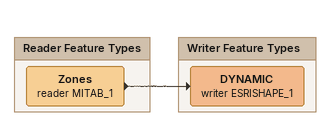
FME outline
Bookmark: Reader Feature Types
Zones (reader MITAB_1)
    -> DYNAMIC (writer ESRISHAPE_1)

Bookmark: Writer Feature Types
DYNAMIC (writer ESRISHAPE_1)
